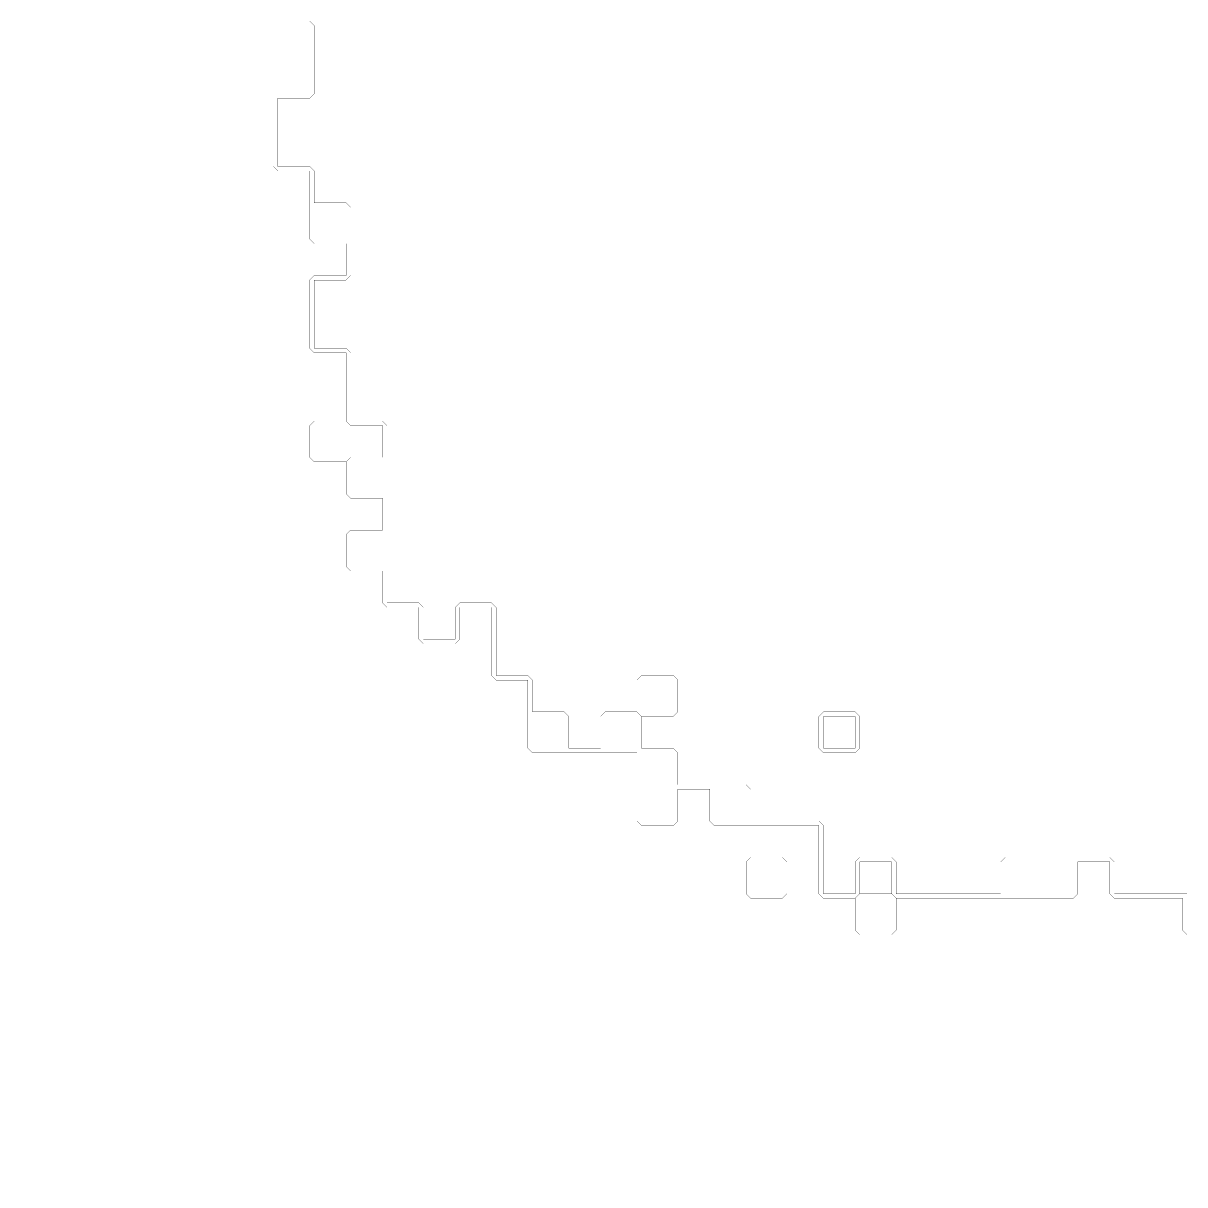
# Model space of a CAD drawing. Header units: metres. Extents: x 0 to 4990, y -4990 to 0.
# Drawn here: x 0 to 2495, y -4990 to -2495 of the extents above; entities that cross this region are included whole.
import ezdxf

# ---------------------------------------------------------------- set-up
doc = ezdxf.new("R2010")
doc.units = ezdxf.units.M
doc.layers.add('conductor', color=1, linetype='Continuous')
doc.layers.add('substrate', color=5, linetype='Continuous')

msp = doc.modelspace()

# ---------------------------------------------------------------- linework, layer by layer
at = {"layer": 'conductor', "const_width": 0.5}
msp.add_lwpolyline([(615.234375, -2490.234375), (625, -2500), (625, -2509.765625), (625, -2519.53125), (625, -2529.296875), (625, -2539.0625), (625, -2548.828125), (625, -2558.59375), (625, -2568.359375), (625, -2578.125), (625, -2587.890625), (625, -2597.65625), (625, -2607.421875), (625, -2617.1875), (625, -2626.953125), (625, -2636.71875), (625, -2646.484375), (615.234375, -2656.25), (605.46875, -2656.25), (595.703125, -2656.25), (585.9375, -2656.25), (576.171875, -2656.25), (566.40625, -2656.25), (556.640625, -2656.25), (546.875, -2656.25), (546.875, -2666.015625), (546.875, -2675.78125), (546.875, -2685.546875), (546.875, -2695.3125), (546.875, -2705.078125), (546.875, -2714.84375), (546.875, -2724.609375), (546.875, -2734.375), (546.875, -2744.140625), (546.875, -2753.90625), (546.875, -2763.671875), (546.875, -2773.4375), (546.875, -2783.203125), (546.875, -2792.96875), (546.875, -2802.734375), (556.640625, -2802.734375), (566.40625, -2802.734375), (576.171875, -2802.734375), (585.9375, -2802.734375), (595.703125, -2802.734375), (605.46875, -2802.734375), (615.234375, -2802.734375), (625, -2812.5), (625, -2822.265625), (625, -2832.03125), (625, -2841.796875), (625, -2851.5625), (625, -2861.328125), (625, -2871.09375), (625, -2880.859375), (634.765625, -2880.859375), (644.53125, -2880.859375), (654.296875, -2880.859375), (664.0625, -2880.859375), (673.828125, -2880.859375), (683.59375, -2880.859375), (693.359375, -2880.859375), (703.125, -2890.625), (703.125, -2900.390625), (703.125, -2910.15625), (703.125, -2919.921875), (703.125, -2929.6875), (703.125, -2939.453125), (703.125, -2949.21875), (703.125, -2958.984375), (703.125, -2968.75), (703.125, -2978.515625), (703.125, -2988.28125), (703.125, -2998.046875), (703.125, -3007.8125), (703.125, -3017.578125), (703.125, -3027.34375), (703.125, -3037.109375), (693.359375, -3046.875), (683.59375, -3046.875), (673.828125, -3046.875), (664.0625, -3046.875), (654.296875, -3046.875), (644.53125, -3046.875), (634.765625, -3046.875), (625, -3046.875), (625, -3056.640625), (625, -3066.40625), (625, -3076.171875), (625, -3085.9375), (625, -3095.703125), (625, -3105.46875), (625, -3115.234375), (625, -3125), (625, -3134.765625), (625, -3144.53125), (625, -3154.296875), (625, -3164.0625), (625, -3173.828125), (625, -3183.59375), (625, -3193.359375), (634.765625, -3193.359375), (644.53125, -3193.359375), (654.296875, -3193.359375), (664.0625, -3193.359375), (673.828125, -3193.359375), (683.59375, -3193.359375), (693.359375, -3193.359375), (703.125, -3203.125), (703.125, -3212.890625), (703.125, -3222.65625), (703.125, -3232.421875), (703.125, -3242.1875), (703.125, -3251.953125), (703.125, -3261.71875), (703.125, -3271.484375), (703.125, -3281.25), (703.125, -3291.015625), (703.125, -3300.78125), (703.125, -3310.546875), (703.125, -3320.3125), (703.125, -3330.078125), (703.125, -3339.84375), (703.125, -3349.609375), (712.890625, -3349.609375), (722.65625, -3349.609375), (732.421875, -3349.609375), (742.1875, -3349.609375), (751.953125, -3349.609375), (761.71875, -3349.609375), (771.484375, -3349.609375), (781.25, -3359.375), (781.25, -3369.140625), (781.25, -3378.90625), (781.25, -3388.671875), (781.25, -3398.4375), (781.25, -3408.203125), (781.25, -3417.96875), (781.25, -3427.734375), (781.25, -3437.5), (781.25, -3447.265625), (781.25, -3457.03125), (781.25, -3466.796875), (781.25, -3476.5625), (781.25, -3486.328125), (781.25, -3496.09375), (781.25, -3505.859375), (781.25, -3515.625), (781.25, -3525.390625), (781.25, -3535.15625), (781.25, -3544.921875), (781.25, -3554.6875), (781.25, -3564.453125), (781.25, -3574.21875), (781.25, -3583.984375), (781.25, -3593.75), (781.25, -3603.515625), (781.25, -3613.28125), (781.25, -3623.046875), (781.25, -3632.8125), (781.25, -3642.578125), (781.25, -3652.34375), (781.25, -3662.109375), (781.25, -3671.875), (781.25, -3681.640625), (781.25, -3691.40625), (781.25, -3701.171875), (781.25, -3710.9375), (781.25, -3720.703125), (781.25, -3730.46875), (781.25, -3740.234375), (791.015625, -3740.234375), (800.78125, -3740.234375), (810.546875, -3740.234375), (820.3125, -3740.234375), (830.078125, -3740.234375), (839.84375, -3740.234375), (849.609375, -3740.234375), (859.375, -3750), (859.375, -3759.765625), (859.375, -3769.53125), (859.375, -3779.296875), (859.375, -3789.0625), (859.375, -3798.828125), (859.375, -3808.59375), (859.375, -3818.359375), (869.140625, -3818.359375), (878.90625, -3818.359375), (888.671875, -3818.359375), (898.4375, -3818.359375), (908.203125, -3818.359375), (917.96875, -3818.359375), (927.734375, -3818.359375), (927.734375, -3808.59375), (927.734375, -3798.828125), (927.734375, -3789.0625), (927.734375, -3779.296875), (927.734375, -3769.53125), (927.734375, -3759.765625), (927.734375, -3750), (937.5, -3740.234375), (947.265625, -3740.234375), (957.03125, -3740.234375), (966.796875, -3740.234375), (976.5625, -3740.234375), (986.328125, -3740.234375), (996.09375, -3740.234375), (1005.859375, -3740.234375), (1015.625, -3750), (1015.625, -3759.765625), (1015.625, -3769.53125), (1015.625, -3779.296875), (1015.625, -3789.0625), (1015.625, -3798.828125), (1015.625, -3808.59375), (1015.625, -3818.359375), (1015.625, -3828.125), (1015.625, -3837.890625), (1015.625, -3847.65625), (1015.625, -3857.421875), (1015.625, -3867.1875), (1015.625, -3876.953125), (1015.625, -3886.71875), (1015.625, -3896.484375), (1025.390625, -3896.484375), (1035.15625, -3896.484375), (1044.921875, -3896.484375), (1054.6875, -3896.484375), (1064.453125, -3896.484375), (1074.21875, -3896.484375), (1083.984375, -3896.484375), (1093.75, -3906.25), (1093.75, -3916.015625), (1093.75, -3925.78125), (1093.75, -3935.546875), (1093.75, -3945.3125), (1093.75, -3955.078125), (1093.75, -3964.84375), (1093.75, -3974.609375), (1103.515625, -3974.609375), (1113.28125, -3974.609375), (1123.046875, -3974.609375), (1132.8125, -3974.609375), (1142.578125, -3974.609375), (1152.34375, -3974.609375), (1162.109375, -3974.609375), (1171.875, -3984.375), (1171.875, -3994.140625), (1171.875, -4003.90625), (1171.875, -4013.671875), (1171.875, -4023.4375), (1171.875, -4033.203125), (1171.875, -4042.96875), (1171.875, -4052.734375), (1181.640625, -4052.734375), (1191.40625, -4052.734375), (1201.171875, -4052.734375), (1210.9375, -4052.734375), (1220.703125, -4052.734375), (1230.46875, -4052.734375), (1240.234375, -4052.734375), (1240.234375, -4042.96875), (1240.234375, -4033.203125), (1240.234375, -4023.4375), (1240.234375, -4013.671875), (1240.234375, -4003.90625), (1240.234375, -3994.140625), (1240.234375, -3984.375), (1250, -3974.609375), (1259.765625, -3974.609375), (1269.53125, -3974.609375), (1279.296875, -3974.609375), (1289.0625, -3974.609375), (1298.828125, -3974.609375), (1308.59375, -3974.609375), (1318.359375, -3974.609375), (1328.125, -3984.375), (1328.125, -3994.140625), (1328.125, -4003.90625), (1328.125, -4013.671875), (1328.125, -4023.4375), (1328.125, -4033.203125), (1328.125, -4042.96875), (1328.125, -4052.734375), (1337.890625, -4052.734375), (1347.65625, -4052.734375), (1357.421875, -4052.734375), (1367.1875, -4052.734375), (1376.953125, -4052.734375), (1386.71875, -4052.734375), (1396.484375, -4052.734375), (1406.25, -4062.5), (1406.25, -4072.265625), (1406.25, -4082.03125), (1406.25, -4091.796875), (1406.25, -4101.5625), (1406.25, -4111.328125), (1406.25, -4121.09375), (1406.25, -4130.859375), (1416.015625, -4130.859375), (1425.78125, -4130.859375), (1435.546875, -4130.859375), (1445.3125, -4130.859375), (1455.078125, -4130.859375), (1464.84375, -4130.859375), (1474.609375, -4130.859375), (1484.375, -4130.859375), (1494.140625, -4130.859375), (1503.90625, -4130.859375), (1513.671875, -4130.859375), (1523.4375, -4130.859375), (1533.203125, -4130.859375), (1542.96875, -4130.859375), (1552.734375, -4130.859375), (1562.5, -4140.625), (1562.5, -4150.390625), (1562.5, -4160.15625), (1562.5, -4169.921875), (1562.5, -4179.6875), (1562.5, -4189.453125), (1562.5, -4199.21875), (1562.5, -4208.984375), (1572.265625, -4208.984375), (1582.03125, -4208.984375), (1591.796875, -4208.984375), (1601.5625, -4208.984375), (1611.328125, -4208.984375), (1621.09375, -4208.984375), (1630.859375, -4208.984375), (1640.625, -4208.984375), (1650.390625, -4208.984375), (1660.15625, -4208.984375), (1669.921875, -4208.984375), (1679.6875, -4208.984375), (1689.453125, -4208.984375), (1699.21875, -4208.984375), (1708.984375, -4208.984375), (1718.75, -4218.75), (1718.75, -4228.515625), (1718.75, -4238.28125), (1718.75, -4248.046875), (1718.75, -4257.8125), (1718.75, -4267.578125), (1718.75, -4277.34375), (1718.75, -4287.109375), (1718.75, -4296.875), (1718.75, -4306.640625), (1718.75, -4316.40625), (1718.75, -4326.171875), (1718.75, -4335.9375), (1718.75, -4345.703125), (1718.75, -4355.46875), (1718.75, -4365.234375), (1728.515625, -4365.234375), (1738.28125, -4365.234375), (1748.046875, -4365.234375), (1757.8125, -4365.234375), (1767.578125, -4365.234375), (1777.34375, -4365.234375), (1787.109375, -4365.234375), (1787.109375, -4355.46875), (1787.109375, -4345.703125), (1787.109375, -4335.9375), (1787.109375, -4326.171875), (1787.109375, -4316.40625), (1787.109375, -4306.640625), (1787.109375, -4296.875), (1796.875, -4287.109375), (1806.640625, -4287.109375), (1816.40625, -4287.109375), (1826.171875, -4287.109375), (1835.9375, -4287.109375), (1845.703125, -4287.109375), (1855.46875, -4287.109375), (1865.234375, -4287.109375), (1875, -4296.875), (1875, -4306.640625), (1875, -4316.40625), (1875, -4326.171875), (1875, -4335.9375), (1875, -4345.703125), (1875, -4355.46875), (1875, -4365.234375), (1884.765625, -4365.234375), (1894.53125, -4365.234375), (1904.296875, -4365.234375), (1914.0625, -4365.234375), (1923.828125, -4365.234375), (1933.59375, -4365.234375), (1943.359375, -4365.234375), (1953.125, -4365.234375), (1962.890625, -4365.234375), (1972.65625, -4365.234375), (1982.421875, -4365.234375), (1992.1875, -4365.234375), (2001.953125, -4365.234375), (2011.71875, -4365.234375), (2021.484375, -4365.234375), (2031.25, -4365.234375), (2041.015625, -4365.234375), (2050.78125, -4365.234375), (2060.546875, -4365.234375), (2070.3125, -4365.234375), (2080.078125, -4365.234375), (2089.84375, -4365.234375), (2099.609375, -4365.234375), (2099.609375, -4355.46875), (2099.609375, -4345.703125), (2099.609375, -4335.9375), (2099.609375, -4326.171875), (2099.609375, -4316.40625), (2099.609375, -4306.640625), (2099.609375, -4296.875), (2109.375, -4287.109375), (2119.140625, -4287.109375), (2128.90625, -4287.109375), (2138.671875, -4287.109375), (2148.4375, -4287.109375), (2158.203125, -4287.109375), (2167.96875, -4287.109375), (2177.734375, -4287.109375), (2187.5, -4287.109375), (2197.265625, -4287.109375), (2207.03125, -4287.109375), (2216.796875, -4287.109375), (2226.5625, -4287.109375), (2236.328125, -4287.109375), (2246.09375, -4287.109375), (2255.859375, -4287.109375), (2265.625, -4287.109375), (2275.390625, -4287.109375), (2285.15625, -4287.109375), (2294.921875, -4287.109375), (2304.6875, -4287.109375), (2314.453125, -4287.109375), (2324.21875, -4287.109375), (2333.984375, -4287.109375), (2343.75, -4296.875), (2343.75, -4306.640625), (2343.75, -4316.40625), (2343.75, -4326.171875), (2343.75, -4335.9375), (2343.75, -4345.703125), (2343.75, -4355.46875), (2343.75, -4365.234375), (2353.515625, -4365.234375), (2363.28125, -4365.234375), (2373.046875, -4365.234375), (2382.8125, -4365.234375), (2392.578125, -4365.234375), (2402.34375, -4365.234375), (2412.109375, -4365.234375), (2421.875, -4365.234375), (2431.640625, -4365.234375), (2441.40625, -4365.234375), (2451.171875, -4365.234375), (2460.9375, -4365.234375), (2470.703125, -4365.234375), (2480.46875, -4365.234375), (2490.234375, -4365.234375), (2500, -4365.234375)], dxfattribs=at)
for points in [[(1318.359375, -3906.25), (1328.125, -3896.484375), (1337.890625, -3896.484375), (1347.65625, -3896.484375), (1357.421875, -3896.484375), (1367.1875, -3896.484375), (1376.953125, -3896.484375), (1386.71875, -3896.484375), (1396.484375, -3896.484375), (1406.25, -3906.25), (1406.25, -3916.015625), (1406.25, -3925.78125), (1406.25, -3935.546875), (1406.25, -3945.3125), (1406.25, -3955.078125), (1406.25, -3964.84375), (1406.25, -3974.609375), (1396.484375, -3984.375), (1386.71875, -3984.375), (1376.953125, -3984.375), (1367.1875, -3984.375), (1357.421875, -3984.375), (1347.65625, -3984.375), (1337.890625, -3984.375), (1328.125, -3984.375), (1318.359375, -3974.609375), (1318.359375, -3964.84375), (1318.359375, -3955.078125), (1318.359375, -3945.3125), (1318.359375, -3935.546875), (1318.359375, -3925.78125), (1318.359375, -3916.015625)], [(1708.984375, -3984.375), (1718.75, -3974.609375), (1728.515625, -3974.609375), (1738.28125, -3974.609375), (1748.046875, -3974.609375), (1757.8125, -3974.609375), (1767.578125, -3974.609375), (1777.34375, -3974.609375), (1787.109375, -3974.609375), (1796.875, -3984.375), (1796.875, -3994.140625), (1796.875, -4003.90625), (1796.875, -4013.671875), (1796.875, -4023.4375), (1796.875, -4033.203125), (1796.875, -4042.96875), (1796.875, -4052.734375), (1787.109375, -4062.5), (1777.34375, -4062.5), (1767.578125, -4062.5), (1757.8125, -4062.5), (1748.046875, -4062.5), (1738.28125, -4062.5), (1728.515625, -4062.5), (1718.75, -4062.5), (1708.984375, -4052.734375), (1708.984375, -4042.96875), (1708.984375, -4033.203125), (1708.984375, -4023.4375), (1708.984375, -4013.671875), (1708.984375, -4003.90625), (1708.984375, -3994.140625)]]:
    msp.add_lwpolyline(points, close=True, dxfattribs=at)
at = {"layer": 'substrate', "const_width": 0.5}
for points in [[(0, -2490.234375), (0, -2500), (0, -2509.765625), (0, -2519.53125), (0, -2529.296875), (0, -2539.0625), (0, -2548.828125), (0, -2558.59375), (0, -2568.359375), (0, -2578.125), (0, -2587.890625), (0, -2597.65625), (0, -2607.421875), (0, -2617.1875), (0, -2626.953125), (0, -2636.71875), (0, -2646.484375), (0, -2656.25), (0, -2666.015625), (0, -2675.78125), (0, -2685.546875), (0, -2695.3125), (0, -2705.078125), (0, -2714.84375), (0, -2724.609375), (0, -2734.375), (0, -2744.140625), (0, -2753.90625), (0, -2763.671875), (0, -2773.4375), (0, -2783.203125), (0, -2792.96875), (0, -2802.734375), (0, -2812.5), (0, -2822.265625), (0, -2832.03125), (0, -2841.796875), (0, -2851.5625), (0, -2861.328125), (0, -2871.09375), (0, -2880.859375), (0, -2890.625), (0, -2900.390625), (0, -2910.15625), (0, -2919.921875), (0, -2929.6875), (0, -2939.453125), (0, -2949.21875), (0, -2958.984375), (0, -2968.75), (0, -2978.515625), (0, -2988.28125), (0, -2998.046875), (0, -3007.8125), (0, -3017.578125), (0, -3027.34375), (0, -3037.109375), (0, -3046.875), (0, -3056.640625), (0, -3066.40625), (0, -3076.171875), (0, -3085.9375), (0, -3095.703125), (0, -3105.46875), (0, -3115.234375), (0, -3125), (0, -3134.765625), (0, -3144.53125), (0, -3154.296875), (0, -3164.0625), (0, -3173.828125), (0, -3183.59375), (0, -3193.359375), (0, -3203.125), (0, -3212.890625), (0, -3222.65625), (0, -3232.421875), (0, -3242.1875), (0, -3251.953125), (0, -3261.71875), (0, -3271.484375), (0, -3281.25), (0, -3291.015625), (0, -3300.78125), (0, -3310.546875), (0, -3320.3125), (0, -3330.078125), (0, -3339.84375), (0, -3349.609375), (0, -3359.375), (0, -3369.140625), (0, -3378.90625), (0, -3388.671875), (0, -3398.4375), (0, -3408.203125), (0, -3417.96875), (0, -3427.734375), (0, -3437.5), (0, -3447.265625), (0, -3457.03125), (0, -3466.796875), (0, -3476.5625), (0, -3486.328125), (0, -3496.09375), (0, -3505.859375), (0, -3515.625), (0, -3525.390625), (0, -3535.15625), (0, -3544.921875), (0, -3554.6875), (0, -3564.453125), (0, -3574.21875), (0, -3583.984375), (0, -3593.75), (0, -3603.515625), (0, -3613.28125), (0, -3623.046875), (0, -3632.8125), (0, -3642.578125), (0, -3652.34375), (0, -3662.109375), (0, -3671.875), (0, -3681.640625), (0, -3691.40625), (0, -3701.171875), (0, -3710.9375), (0, -3720.703125), (0, -3730.46875), (0, -3740.234375), (0, -3750), (0, -3759.765625), (0, -3769.53125), (0, -3779.296875), (0, -3789.0625), (0, -3798.828125), (0, -3808.59375), (0, -3818.359375), (0, -3828.125), (0, -3837.890625), (0, -3847.65625), (0, -3857.421875), (0, -3867.1875), (0, -3876.953125), (0, -3886.71875), (0, -3896.484375), (0, -3906.25), (0, -3916.015625), (0, -3925.78125), (0, -3935.546875), (0, -3945.3125), (0, -3955.078125), (0, -3964.84375), (0, -3974.609375), (0, -3984.375), (0, -3994.140625), (0, -4003.90625), (0, -4013.671875), (0, -4023.4375), (0, -4033.203125), (0, -4042.96875), (0, -4052.734375), (0, -4062.5), (0, -4072.265625), (0, -4082.03125), (0, -4091.796875), (0, -4101.5625), (0, -4111.328125), (0, -4121.09375), (0, -4130.859375), (0, -4140.625), (0, -4150.390625), (0, -4160.15625), (0, -4169.921875), (0, -4179.6875), (0, -4189.453125), (0, -4199.21875), (0, -4208.984375), (0, -4218.75), (0, -4228.515625), (0, -4238.28125), (0, -4248.046875), (0, -4257.8125), (0, -4267.578125), (0, -4277.34375), (0, -4287.109375), (0, -4296.875), (0, -4306.640625), (0, -4316.40625), (0, -4326.171875), (0, -4335.9375), (0, -4345.703125), (0, -4355.46875), (0, -4365.234375), (0, -4375), (0, -4384.765625), (0, -4394.53125), (0, -4404.296875), (0, -4414.0625), (0, -4423.828125), (0, -4433.59375), (0, -4443.359375), (0, -4453.125), (0, -4462.890625), (0, -4472.65625), (0, -4482.421875), (0, -4492.1875), (0, -4501.953125), (0, -4511.71875), (0, -4521.484375), (0, -4531.25), (0, -4541.015625), (0, -4550.78125), (0, -4560.546875), (0, -4570.3125), (0, -4580.078125), (0, -4589.84375), (0, -4599.609375), (0, -4609.375), (0, -4619.140625), (0, -4628.90625), (0, -4638.671875), (0, -4648.4375), (0, -4658.203125), (0, -4667.96875), (0, -4677.734375), (0, -4687.5), (0, -4697.265625), (0, -4707.03125), (0, -4716.796875), (0, -4726.5625), (0, -4736.328125), (0, -4746.09375), (0, -4755.859375), (0, -4765.625), (0, -4775.390625), (0, -4785.15625), (0, -4794.921875), (0, -4804.6875), (0, -4814.453125), (0, -4824.21875), (0, -4833.984375), (0, -4843.75), (0, -4853.515625), (0, -4863.28125), (0, -4873.046875), (0, -4882.8125), (0, -4892.578125), (0, -4902.34375), (0, -4912.109375), (0, -4921.875), (0, -4931.640625), (0, -4941.40625), (0, -4951.171875), (0, -4960.9375), (0, -4970.703125), (0, -4980.46875), (0, -4990.234375), (9.765625, -4990.234375), (19.53125, -4990.234375), (29.296875, -4990.234375), (39.0625, -4990.234375), (48.828125, -4990.234375), (58.59375, -4990.234375), (68.359375, -4990.234375), (78.125, -4990.234375), (87.890625, -4990.234375), (97.65625, -4990.234375), (107.421875, -4990.234375), (117.1875, -4990.234375), (126.953125, -4990.234375), (136.71875, -4990.234375), (146.484375, -4990.234375), (156.25, -4990.234375), (166.015625, -4990.234375), (175.78125, -4990.234375), (185.546875, -4990.234375), (195.3125, -4990.234375), (205.078125, -4990.234375), (214.84375, -4990.234375), (224.609375, -4990.234375), (234.375, -4990.234375), (244.140625, -4990.234375), (253.90625, -4990.234375), (263.671875, -4990.234375), (273.4375, -4990.234375), (283.203125, -4990.234375), (292.96875, -4990.234375), (302.734375, -4990.234375), (312.5, -4990.234375), (322.265625, -4990.234375), (332.03125, -4990.234375), (341.796875, -4990.234375), (351.5625, -4990.234375), (361.328125, -4990.234375), (371.09375, -4990.234375), (380.859375, -4990.234375), (390.625, -4990.234375), (400.390625, -4990.234375), (410.15625, -4990.234375), (419.921875, -4990.234375), (429.6875, -4990.234375), (439.453125, -4990.234375), (449.21875, -4990.234375), (458.984375, -4990.234375), (468.75, -4990.234375), (478.515625, -4990.234375), (488.28125, -4990.234375), (498.046875, -4990.234375), (507.8125, -4990.234375), (517.578125, -4990.234375), (527.34375, -4990.234375), (537.109375, -4990.234375), (546.875, -4990.234375), (556.640625, -4990.234375), (566.40625, -4990.234375), (576.171875, -4990.234375), (585.9375, -4990.234375), (595.703125, -4990.234375), (605.46875, -4990.234375), (615.234375, -4990.234375), (625, -4990.234375), (634.765625, -4990.234375), (644.53125, -4990.234375), (654.296875, -4990.234375), (664.0625, -4990.234375), (673.828125, -4990.234375), (683.59375, -4990.234375), (693.359375, -4990.234375), (703.125, -4990.234375), (712.890625, -4990.234375), (722.65625, -4990.234375), (732.421875, -4990.234375), (742.1875, -4990.234375), (751.953125, -4990.234375), (761.71875, -4990.234375), (771.484375, -4990.234375), (781.25, -4990.234375), (791.015625, -4990.234375), (800.78125, -4990.234375), (810.546875, -4990.234375), (820.3125, -4990.234375), (830.078125, -4990.234375), (839.84375, -4990.234375), (849.609375, -4990.234375), (859.375, -4990.234375), (869.140625, -4990.234375), (878.90625, -4990.234375), (888.671875, -4990.234375), (898.4375, -4990.234375), (908.203125, -4990.234375), (917.96875, -4990.234375), (927.734375, -4990.234375), (937.5, -4990.234375), (947.265625, -4990.234375), (957.03125, -4990.234375), (966.796875, -4990.234375), (976.5625, -4990.234375), (986.328125, -4990.234375), (996.09375, -4990.234375), (1005.859375, -4990.234375), (1015.625, -4990.234375), (1025.390625, -4990.234375), (1035.15625, -4990.234375), (1044.921875, -4990.234375), (1054.6875, -4990.234375), (1064.453125, -4990.234375), (1074.21875, -4990.234375), (1083.984375, -4990.234375), (1093.75, -4990.234375), (1103.515625, -4990.234375), (1113.28125, -4990.234375), (1123.046875, -4990.234375), (1132.8125, -4990.234375), (1142.578125, -4990.234375), (1152.34375, -4990.234375), (1162.109375, -4990.234375), (1171.875, -4990.234375), (1181.640625, -4990.234375), (1191.40625, -4990.234375), (1201.171875, -4990.234375), (1210.9375, -4990.234375), (1220.703125, -4990.234375), (1230.46875, -4990.234375), (1240.234375, -4990.234375), (1250, -4990.234375), (1259.765625, -4990.234375), (1269.53125, -4990.234375), (1279.296875, -4990.234375), (1289.0625, -4990.234375), (1298.828125, -4990.234375), (1308.59375, -4990.234375), (1318.359375, -4990.234375), (1328.125, -4990.234375), (1337.890625, -4990.234375), (1347.65625, -4990.234375), (1357.421875, -4990.234375), (1367.1875, -4990.234375), (1376.953125, -4990.234375), (1386.71875, -4990.234375), (1396.484375, -4990.234375), (1406.25, -4990.234375), (1416.015625, -4990.234375), (1425.78125, -4990.234375), (1435.546875, -4990.234375), (1445.3125, -4990.234375), (1455.078125, -4990.234375), (1464.84375, -4990.234375), (1474.609375, -4990.234375), (1484.375, -4990.234375), (1494.140625, -4990.234375), (1503.90625, -4990.234375), (1513.671875, -4990.234375), (1523.4375, -4990.234375), (1533.203125, -4990.234375), (1542.96875, -4990.234375), (1552.734375, -4990.234375), (1562.5, -4990.234375), (1572.265625, -4990.234375), (1582.03125, -4990.234375), (1591.796875, -4990.234375), (1601.5625, -4990.234375), (1611.328125, -4990.234375), (1621.09375, -4990.234375), (1630.859375, -4990.234375), (1640.625, -4990.234375), (1650.390625, -4990.234375), (1660.15625, -4990.234375), (1669.921875, -4990.234375), (1679.6875, -4990.234375), (1689.453125, -4990.234375), (1699.21875, -4990.234375), (1708.984375, -4990.234375), (1718.75, -4990.234375), (1728.515625, -4990.234375), (1738.28125, -4990.234375), (1748.046875, -4990.234375), (1757.8125, -4990.234375), (1767.578125, -4990.234375), (1777.34375, -4990.234375), (1787.109375, -4990.234375), (1796.875, -4990.234375), (1806.640625, -4990.234375), (1816.40625, -4990.234375), (1826.171875, -4990.234375), (1835.9375, -4990.234375), (1845.703125, -4990.234375), (1855.46875, -4990.234375), (1865.234375, -4990.234375), (1875, -4990.234375), (1884.765625, -4990.234375), (1894.53125, -4990.234375), (1904.296875, -4990.234375), (1914.0625, -4990.234375), (1923.828125, -4990.234375), (1933.59375, -4990.234375), (1943.359375, -4990.234375), (1953.125, -4990.234375), (1962.890625, -4990.234375), (1972.65625, -4990.234375), (1982.421875, -4990.234375), (1992.1875, -4990.234375), (2001.953125, -4990.234375), (2011.71875, -4990.234375), (2021.484375, -4990.234375), (2031.25, -4990.234375), (2041.015625, -4990.234375), (2050.78125, -4990.234375), (2060.546875, -4990.234375), (2070.3125, -4990.234375), (2080.078125, -4990.234375), (2089.84375, -4990.234375), (2099.609375, -4990.234375), (2109.375, -4990.234375), (2119.140625, -4990.234375), (2128.90625, -4990.234375), (2138.671875, -4990.234375), (2148.4375, -4990.234375), (2158.203125, -4990.234375), (2167.96875, -4990.234375), (2177.734375, -4990.234375), (2187.5, -4990.234375), (2197.265625, -4990.234375), (2207.03125, -4990.234375), (2216.796875, -4990.234375), (2226.5625, -4990.234375), (2236.328125, -4990.234375), (2246.09375, -4990.234375), (2255.859375, -4990.234375), (2265.625, -4990.234375), (2275.390625, -4990.234375), (2285.15625, -4990.234375), (2294.921875, -4990.234375), (2304.6875, -4990.234375), (2314.453125, -4990.234375), (2324.21875, -4990.234375), (2333.984375, -4990.234375), (2343.75, -4990.234375), (2353.515625, -4990.234375), (2363.28125, -4990.234375), (2373.046875, -4990.234375), (2382.8125, -4990.234375), (2392.578125, -4990.234375), (2402.34375, -4990.234375), (2412.109375, -4990.234375), (2421.875, -4990.234375), (2431.640625, -4990.234375), (2441.40625, -4990.234375), (2451.171875, -4990.234375), (2460.9375, -4990.234375), (2470.703125, -4990.234375), (2480.46875, -4990.234375), (2490.234375, -4990.234375), (2500, -4990.234375)], [(2500, -4453.125), (2490.234375, -4443.359375), (2490.234375, -4433.59375), (2490.234375, -4423.828125), (2490.234375, -4414.0625), (2490.234375, -4404.296875), (2490.234375, -4394.53125), (2490.234375, -4384.765625), (2490.234375, -4375), (2480.46875, -4375), (2470.703125, -4375), (2460.9375, -4375), (2451.171875, -4375), (2441.40625, -4375), (2431.640625, -4375), (2421.875, -4375), (2412.109375, -4375), (2402.34375, -4375), (2392.578125, -4375), (2382.8125, -4375), (2373.046875, -4375), (2363.28125, -4375), (2353.515625, -4375), (2343.75, -4375), (2333.984375, -4365.234375), (2333.984375, -4355.46875), (2333.984375, -4345.703125), (2333.984375, -4335.9375), (2333.984375, -4326.171875), (2333.984375, -4316.40625), (2333.984375, -4306.640625), (2333.984375, -4296.875), (2324.21875, -4296.875), (2314.453125, -4296.875), (2304.6875, -4296.875), (2294.921875, -4296.875), (2285.15625, -4296.875), (2275.390625, -4296.875), (2265.625, -4296.875), (2265.625, -4306.640625), (2265.625, -4316.40625), (2265.625, -4326.171875), (2265.625, -4335.9375), (2265.625, -4345.703125), (2265.625, -4355.46875), (2265.625, -4365.234375), (2255.859375, -4375), (2246.09375, -4375), (2236.328125, -4375), (2226.5625, -4375), (2216.796875, -4375), (2207.03125, -4375), (2197.265625, -4375), (2187.5, -4375), (2177.734375, -4375), (2167.96875, -4375), (2158.203125, -4375), (2148.4375, -4375), (2138.671875, -4375), (2128.90625, -4375), (2119.140625, -4375), (2109.375, -4375), (2099.609375, -4375), (2089.84375, -4375), (2080.078125, -4375), (2070.3125, -4375), (2060.546875, -4375), (2050.78125, -4375), (2041.015625, -4375), (2031.25, -4375), (2021.484375, -4375), (2011.71875, -4375), (2001.953125, -4375), (1992.1875, -4375), (1982.421875, -4375), (1972.65625, -4375), (1962.890625, -4375), (1953.125, -4375), (1943.359375, -4375), (1933.59375, -4375), (1923.828125, -4375), (1914.0625, -4375), (1904.296875, -4375), (1894.53125, -4375), (1884.765625, -4375), (1875, -4375), (1865.234375, -4365.234375), (1865.234375, -4355.46875), (1865.234375, -4345.703125), (1865.234375, -4335.9375), (1865.234375, -4326.171875), (1865.234375, -4316.40625), (1865.234375, -4306.640625), (1865.234375, -4296.875), (1855.46875, -4296.875), (1845.703125, -4296.875), (1835.9375, -4296.875), (1826.171875, -4296.875), (1816.40625, -4296.875), (1806.640625, -4296.875), (1796.875, -4296.875), (1796.875, -4306.640625), (1796.875, -4316.40625), (1796.875, -4326.171875), (1796.875, -4335.9375), (1796.875, -4345.703125), (1796.875, -4355.46875), (1796.875, -4365.234375), (1787.109375, -4375), (1777.34375, -4375), (1767.578125, -4375), (1757.8125, -4375), (1748.046875, -4375), (1738.28125, -4375), (1728.515625, -4375), (1718.75, -4375), (1708.984375, -4365.234375), (1708.984375, -4355.46875), (1708.984375, -4345.703125), (1708.984375, -4335.9375), (1708.984375, -4326.171875), (1708.984375, -4316.40625), (1708.984375, -4306.640625), (1708.984375, -4296.875), (1708.984375, -4287.109375), (1708.984375, -4277.34375), (1708.984375, -4267.578125), (1708.984375, -4257.8125), (1708.984375, -4248.046875), (1708.984375, -4238.28125), (1708.984375, -4228.515625), (1708.984375, -4218.75), (1699.21875, -4218.75), (1689.453125, -4218.75), (1679.6875, -4218.75), (1669.921875, -4218.75), (1660.15625, -4218.75), (1650.390625, -4218.75), (1640.625, -4218.75), (1630.859375, -4218.75), (1621.09375, -4218.75), (1611.328125, -4218.75), (1601.5625, -4218.75), (1591.796875, -4218.75), (1582.03125, -4218.75), (1572.265625, -4218.75), (1562.5, -4218.75), (1552.734375, -4218.75), (1542.96875, -4218.75), (1533.203125, -4218.75), (1523.4375, -4218.75), (1513.671875, -4218.75), (1503.90625, -4218.75), (1494.140625, -4218.75), (1484.375, -4218.75), (1474.609375, -4208.984375), (1474.609375, -4199.21875), (1474.609375, -4189.453125), (1474.609375, -4179.6875), (1474.609375, -4169.921875), (1474.609375, -4160.15625), (1474.609375, -4150.390625), (1474.609375, -4140.625), (1464.84375, -4140.625), (1455.078125, -4140.625), (1445.3125, -4140.625), (1435.546875, -4140.625), (1425.78125, -4140.625), (1416.015625, -4140.625), (1406.25, -4140.625), (1406.25, -4150.390625), (1406.25, -4160.15625), (1406.25, -4169.921875), (1406.25, -4179.6875), (1406.25, -4189.453125), (1406.25, -4199.21875), (1406.25, -4208.984375), (1396.484375, -4218.75), (1386.71875, -4218.75), (1376.953125, -4218.75), (1367.1875, -4218.75), (1357.421875, -4218.75), (1347.65625, -4218.75), (1337.890625, -4218.75), (1328.125, -4218.75), (1318.359375, -4208.984375), (1318.359375, -4199.21875), (1318.359375, -4189.453125), (1318.359375, -4179.6875), (1318.359375, -4169.921875), (1318.359375, -4160.15625), (1318.359375, -4150.390625), (1318.359375, -4140.625), (1318.359375, -4130.859375), (1318.359375, -4121.09375), (1318.359375, -4111.328125), (1318.359375, -4101.5625), (1318.359375, -4091.796875), (1318.359375, -4082.03125), (1318.359375, -4072.265625), (1318.359375, -4062.5), (1308.59375, -4062.5), (1298.828125, -4062.5), (1289.0625, -4062.5), (1279.296875, -4062.5), (1269.53125, -4062.5), (1259.765625, -4062.5), (1250, -4062.5), (1240.234375, -4062.5), (1230.46875, -4062.5), (1220.703125, -4062.5), (1210.9375, -4062.5), (1201.171875, -4062.5), (1191.40625, -4062.5), (1181.640625, -4062.5), (1171.875, -4062.5), (1162.109375, -4062.5), (1152.34375, -4062.5), (1142.578125, -4062.5), (1132.8125, -4062.5), (1123.046875, -4062.5), (1113.28125, -4062.5), (1103.515625, -4062.5), (1093.75, -4062.5), (1083.984375, -4052.734375), (1083.984375, -4042.96875), (1083.984375, -4033.203125), (1083.984375, -4023.4375), (1083.984375, -4013.671875), (1083.984375, -4003.90625), (1083.984375, -3994.140625), (1083.984375, -3984.375), (1083.984375, -3974.609375), (1083.984375, -3964.84375), (1083.984375, -3955.078125), (1083.984375, -3945.3125), (1083.984375, -3935.546875), (1083.984375, -3925.78125), (1083.984375, -3916.015625), (1083.984375, -3906.25), (1074.21875, -3906.25), (1064.453125, -3906.25), (1054.6875, -3906.25), (1044.921875, -3906.25), (1035.15625, -3906.25), (1025.390625, -3906.25), (1015.625, -3906.25), (1005.859375, -3896.484375), (1005.859375, -3886.71875), (1005.859375, -3876.953125), (1005.859375, -3867.1875), (1005.859375, -3857.421875), (1005.859375, -3847.65625), (1005.859375, -3837.890625), (1005.859375, -3828.125), (1005.859375, -3818.359375), (1005.859375, -3808.59375), (1005.859375, -3798.828125), (1005.859375, -3789.0625), (1005.859375, -3779.296875), (1005.859375, -3769.53125), (1005.859375, -3759.765625), (1005.859375, -3750), (996.09375, -3750), (986.328125, -3750), (976.5625, -3750), (966.796875, -3750), (957.03125, -3750), (947.265625, -3750), (937.5, -3750), (937.5, -3759.765625), (937.5, -3769.53125), (937.5, -3779.296875), (937.5, -3789.0625), (937.5, -3798.828125), (937.5, -3808.59375), (937.5, -3818.359375), (927.734375, -3828.125), (917.96875, -3828.125), (908.203125, -3828.125), (898.4375, -3828.125), (888.671875, -3828.125), (878.90625, -3828.125), (869.140625, -3828.125), (859.375, -3828.125), (849.609375, -3818.359375), (849.609375, -3808.59375), (849.609375, -3798.828125), (849.609375, -3789.0625), (849.609375, -3779.296875), (849.609375, -3769.53125), (849.609375, -3759.765625), (849.609375, -3750), (839.84375, -3750), (830.078125, -3750), (820.3125, -3750), (810.546875, -3750), (800.78125, -3750), (791.015625, -3750), (781.25, -3750), (771.484375, -3740.234375), (771.484375, -3730.46875), (771.484375, -3720.703125), (771.484375, -3710.9375), (771.484375, -3701.171875), (771.484375, -3691.40625), (771.484375, -3681.640625), (771.484375, -3671.875), (761.71875, -3671.875), (751.953125, -3671.875), (742.1875, -3671.875), (732.421875, -3671.875), (722.65625, -3671.875), (712.890625, -3671.875), (703.125, -3671.875), (693.359375, -3662.109375), (693.359375, -3652.34375), (693.359375, -3642.578125), (693.359375, -3632.8125), (693.359375, -3623.046875), (693.359375, -3613.28125), (693.359375, -3603.515625), (693.359375, -3593.75), (703.125, -3583.984375), (712.890625, -3583.984375), (722.65625, -3583.984375), (732.421875, -3583.984375), (742.1875, -3583.984375), (751.953125, -3583.984375), (761.71875, -3583.984375), (771.484375, -3583.984375), (771.484375, -3574.21875), (771.484375, -3564.453125), (771.484375, -3554.6875), (771.484375, -3544.921875), (771.484375, -3535.15625), (771.484375, -3525.390625), (771.484375, -3515.625), (761.71875, -3515.625), (751.953125, -3515.625), (742.1875, -3515.625), (732.421875, -3515.625), (722.65625, -3515.625), (712.890625, -3515.625), (703.125, -3515.625), (693.359375, -3505.859375), (693.359375, -3496.09375), (693.359375, -3486.328125), (693.359375, -3476.5625), (693.359375, -3466.796875), (693.359375, -3457.03125), (693.359375, -3447.265625), (693.359375, -3437.5), (703.125, -3427.734375), (712.890625, -3427.734375), (722.65625, -3427.734375), (732.421875, -3427.734375), (742.1875, -3427.734375), (751.953125, -3427.734375), (761.71875, -3427.734375), (771.484375, -3427.734375), (771.484375, -3417.96875), (771.484375, -3408.203125), (771.484375, -3398.4375), (771.484375, -3388.671875), (771.484375, -3378.90625), (771.484375, -3369.140625), (771.484375, -3359.375), (761.71875, -3359.375), (751.953125, -3359.375), (742.1875, -3359.375), (732.421875, -3359.375), (722.65625, -3359.375), (712.890625, -3359.375), (703.125, -3359.375), (693.359375, -3349.609375), (693.359375, -3339.84375), (693.359375, -3330.078125), (693.359375, -3320.3125), (693.359375, -3310.546875), (693.359375, -3300.78125), (693.359375, -3291.015625), (693.359375, -3281.25), (693.359375, -3271.484375), (693.359375, -3261.71875), (693.359375, -3251.953125), (693.359375, -3242.1875), (693.359375, -3232.421875), (693.359375, -3222.65625), (693.359375, -3212.890625), (693.359375, -3203.125), (683.59375, -3203.125), (673.828125, -3203.125), (664.0625, -3203.125), (654.296875, -3203.125), (644.53125, -3203.125), (634.765625, -3203.125), (625, -3203.125), (615.234375, -3193.359375), (615.234375, -3183.59375), (615.234375, -3173.828125), (615.234375, -3164.0625), (615.234375, -3154.296875), (615.234375, -3144.53125), (615.234375, -3134.765625), (615.234375, -3125), (615.234375, -3115.234375), (615.234375, -3105.46875), (615.234375, -3095.703125), (615.234375, -3085.9375), (615.234375, -3076.171875), (615.234375, -3066.40625), (615.234375, -3056.640625), (615.234375, -3046.875), (625, -3037.109375), (634.765625, -3037.109375), (644.53125, -3037.109375), (654.296875, -3037.109375), (664.0625, -3037.109375), (673.828125, -3037.109375), (683.59375, -3037.109375), (693.359375, -3037.109375), (693.359375, -3027.34375), (693.359375, -3017.578125), (693.359375, -3007.8125), (693.359375, -2998.046875), (693.359375, -2988.28125), (693.359375, -2978.515625), (693.359375, -2968.75), (683.59375, -2968.75), (673.828125, -2968.75), (664.0625, -2968.75), (654.296875, -2968.75), (644.53125, -2968.75), (634.765625, -2968.75), (625, -2968.75), (615.234375, -2958.984375), (615.234375, -2949.21875), (615.234375, -2939.453125), (615.234375, -2929.6875), (615.234375, -2919.921875), (615.234375, -2910.15625), (615.234375, -2900.390625), (615.234375, -2890.625), (615.234375, -2880.859375), (615.234375, -2871.09375), (615.234375, -2861.328125), (615.234375, -2851.5625), (615.234375, -2841.796875), (615.234375, -2832.03125), (615.234375, -2822.265625), (615.234375, -2812.5), (605.46875, -2812.5), (595.703125, -2812.5), (585.9375, -2812.5), (576.171875, -2812.5), (566.40625, -2812.5), (556.640625, -2812.5), (546.875, -2812.5), (537.109375, -2802.734375), (537.109375, -2792.96875), (537.109375, -2783.203125), (537.109375, -2773.4375), (537.109375, -2763.671875), (537.109375, -2753.90625), (537.109375, -2744.140625), (537.109375, -2734.375), (537.109375, -2724.609375), (537.109375, -2714.84375), (537.109375, -2705.078125), (537.109375, -2695.3125), (537.109375, -2685.546875), (537.109375, -2675.78125), (537.109375, -2666.015625), (537.109375, -2656.25), (537.109375, -2646.484375), (537.109375, -2636.71875), (537.109375, -2626.953125), (537.109375, -2617.1875), (537.109375, -2607.421875), (537.109375, -2597.65625), (537.109375, -2587.890625), (537.109375, -2578.125), (537.109375, -2568.359375), (537.109375, -2558.59375), (537.109375, -2548.828125), (537.109375, -2539.0625), (537.109375, -2529.296875), (537.109375, -2519.53125), (537.109375, -2509.765625), (537.109375, -2500), (537.109375, -2490.234375)]]:
    msp.add_lwpolyline(points, dxfattribs=at)
for points in [[(615.234375, -3359.375), (625, -3349.609375), (634.765625, -3349.609375), (644.53125, -3349.609375), (654.296875, -3349.609375), (664.0625, -3349.609375), (673.828125, -3349.609375), (683.59375, -3349.609375), (693.359375, -3349.609375), (703.125, -3359.375), (703.125, -3369.140625), (703.125, -3378.90625), (703.125, -3388.671875), (703.125, -3398.4375), (703.125, -3408.203125), (703.125, -3417.96875), (703.125, -3427.734375), (693.359375, -3437.5), (683.59375, -3437.5), (673.828125, -3437.5), (664.0625, -3437.5), (654.296875, -3437.5), (644.53125, -3437.5), (634.765625, -3437.5), (625, -3437.5), (615.234375, -3427.734375), (615.234375, -3417.96875), (615.234375, -3408.203125), (615.234375, -3398.4375), (615.234375, -3388.671875), (615.234375, -3378.90625), (615.234375, -3369.140625)], [(1718.75, -3984.375), (1718.75, -3994.140625), (1718.75, -4003.90625), (1718.75, -4013.671875), (1718.75, -4023.4375), (1718.75, -4033.203125), (1718.75, -4042.96875), (1718.75, -4052.734375), (1728.515625, -4052.734375), (1738.28125, -4052.734375), (1748.046875, -4052.734375), (1757.8125, -4052.734375), (1767.578125, -4052.734375), (1777.34375, -4052.734375), (1787.109375, -4052.734375), (1787.109375, -4042.96875), (1787.109375, -4033.203125), (1787.109375, -4023.4375), (1787.109375, -4013.671875), (1787.109375, -4003.90625), (1787.109375, -3994.140625), (1787.109375, -3984.375), (1777.34375, -3984.375), (1767.578125, -3984.375), (1757.8125, -3984.375), (1748.046875, -3984.375), (1738.28125, -3984.375), (1728.515625, -3984.375)], [(1552.734375, -4296.875), (1562.5, -4287.109375), (1572.265625, -4287.109375), (1582.03125, -4287.109375), (1591.796875, -4287.109375), (1601.5625, -4287.109375), (1611.328125, -4287.109375), (1621.09375, -4287.109375), (1630.859375, -4287.109375), (1640.625, -4296.875), (1640.625, -4306.640625), (1640.625, -4316.40625), (1640.625, -4326.171875), (1640.625, -4335.9375), (1640.625, -4345.703125), (1640.625, -4355.46875), (1640.625, -4365.234375), (1630.859375, -4375), (1621.09375, -4375), (1611.328125, -4375), (1601.5625, -4375), (1591.796875, -4375), (1582.03125, -4375), (1572.265625, -4375), (1562.5, -4375), (1552.734375, -4365.234375), (1552.734375, -4355.46875), (1552.734375, -4345.703125), (1552.734375, -4335.9375), (1552.734375, -4326.171875), (1552.734375, -4316.40625), (1552.734375, -4306.640625)], [(1787.109375, -4375), (1796.875, -4365.234375), (1806.640625, -4365.234375), (1816.40625, -4365.234375), (1826.171875, -4365.234375), (1835.9375, -4365.234375), (1845.703125, -4365.234375), (1855.46875, -4365.234375), (1865.234375, -4365.234375), (1875, -4375), (1875, -4384.765625), (1875, -4394.53125), (1875, -4404.296875), (1875, -4414.0625), (1875, -4423.828125), (1875, -4433.59375), (1875, -4443.359375), (1865.234375, -4453.125), (1855.46875, -4453.125), (1845.703125, -4453.125), (1835.9375, -4453.125), (1826.171875, -4453.125), (1816.40625, -4453.125), (1806.640625, -4453.125), (1796.875, -4453.125), (1787.109375, -4443.359375), (1787.109375, -4433.59375), (1787.109375, -4423.828125), (1787.109375, -4414.0625), (1787.109375, -4404.296875), (1787.109375, -4394.53125), (1787.109375, -4384.765625)]]:
    msp.add_lwpolyline(points, close=True, dxfattribs=at)

doc.saveas('drawing.dxf')
